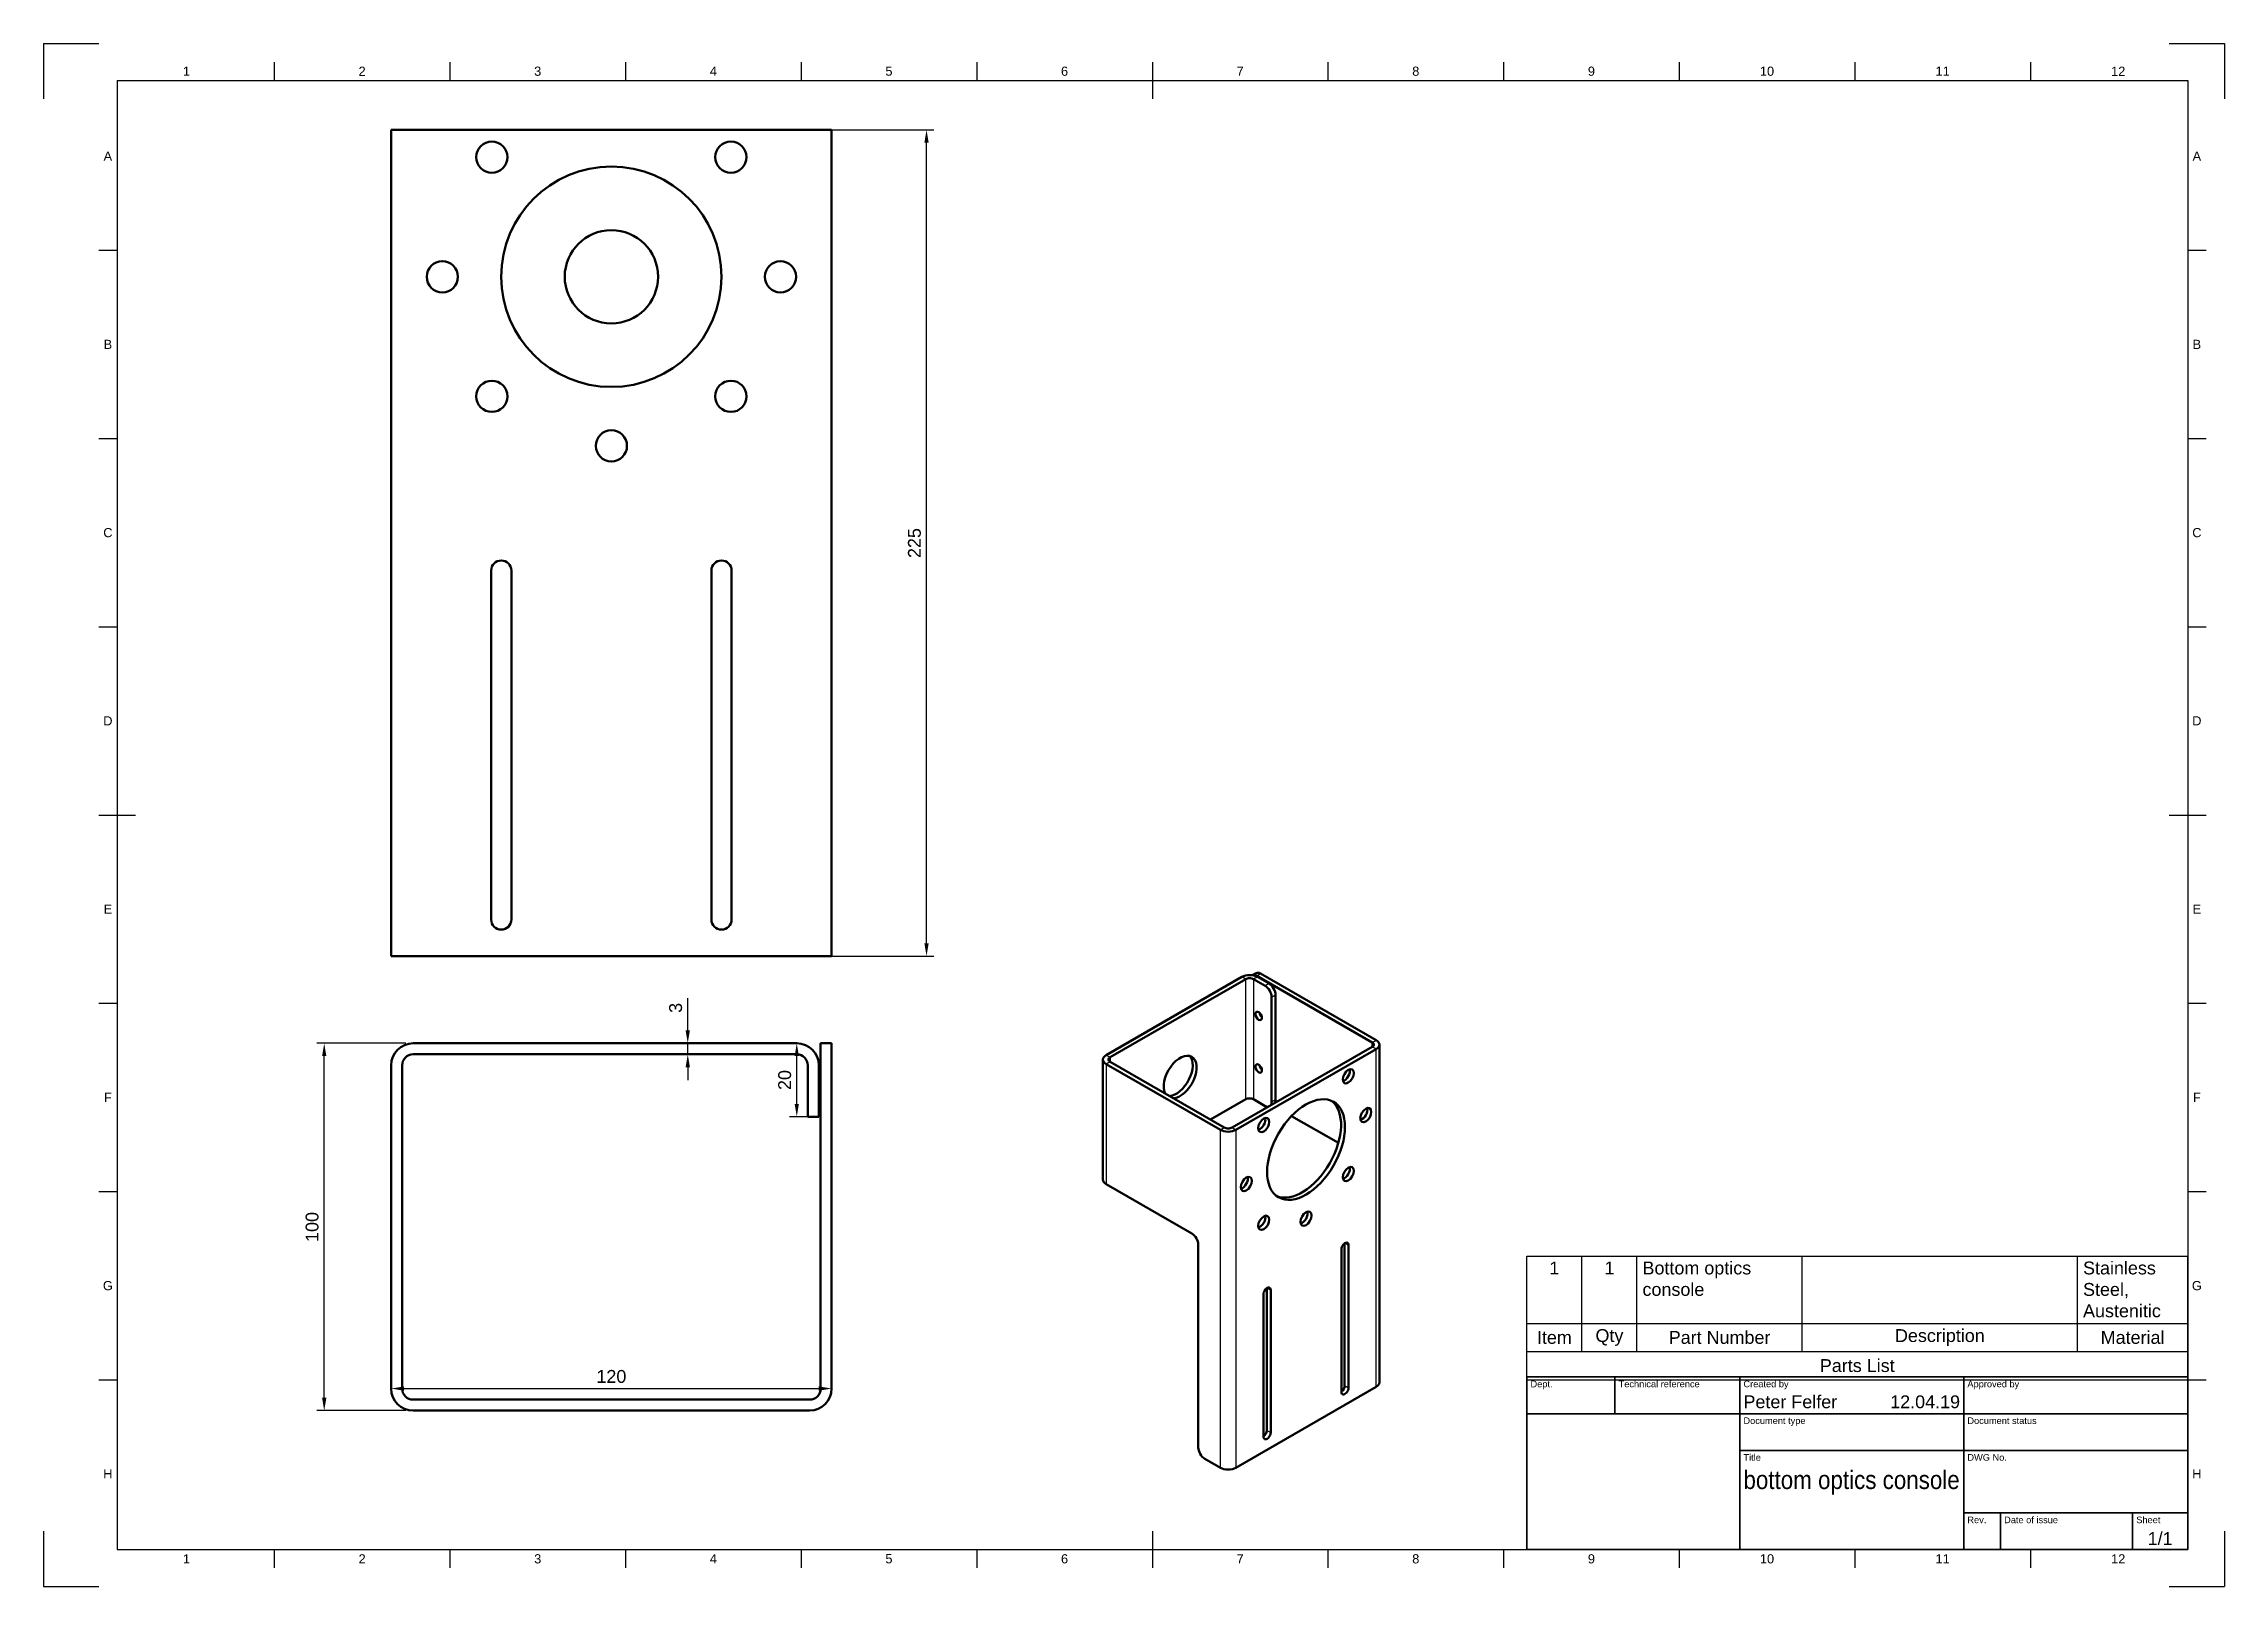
# Model space of a CAD drawing. Header units: millimetres. Extents: x 0 to 594, y 0 to 420.
import ezdxf
from ezdxf.enums import TextEntityAlignment as Align

# ---------------------------------------------------------------- set-up
doc = ezdxf.new("R2010")
doc.units = ezdxf.units.MM
doc.header["$LTSCALE"] = 0.75
for name, color, linetype, lineweight in [('Border', 7, 'Continuous', 25), ('FD_Dimensions', 7, 'Continuous', 25), ('Parts Lists', 7, 'Continuous', 25), ('TitleBlock', 7, 'Continuous', 35), ('Visible', 7, 'Continuous', 50), ('Visible Narrow', 7, 'Continuous', 25)]:
    doc.layers.add(name, color=color, linetype=linetype, lineweight=lineweight)
doc.styles.add('FusionTitle', font='')
doc.styles.get("Standard").update_dxf_attribs({"font": 'arial.ttf'})
doc.styles.get('FusionTitle').set_extended_font_data('Arial Unicode MS')
doc.dimstyles.new('Dim-ISO-25', dxfattribs={"dimtxt": 3.5, "dimasz": 3.5, "dimexe": 2, "dimexo": 2, "dimgap": 1.5, "dimtad": 1, "dimzin": 12, "dimdsep": 46, "dimtxsty": 'Standard', "dimcen": 0, "dimazin": 3, "dimtp": 0.1, "dimtm": 0.1, "dimtfac": 0.714, "dimtmove": 0, "dimatfit": 3, "dimfxl": 1, "dimtzin": 12, "dimarcsym": 0})

# ---------------------------------------------------------------- blocks, each defined once
blk = doc.blocks.new('ISO_TITLEBLOCK')
at = {"layer": 'TitleBlock'}
for p, q in [((0, 47), (-180, 47)), ((-180, 47), (-180, 0)), ((-156, 37), (-156, 47)), ((-122, 0), (-122, 47)), ((-61, 0), (-61, 47)), ((0, 0), (0, 47)), ((-180, 37), (0, 37)), ((-122, 27), (0, 27)), ((-61, 10), (0, 10)), ((-51, 0), (-51, 10)), ((-15, 0), (-15, 10)), ((-180, 0), (0, 0))]:
    blk.add_line(p, q, dxfattribs=at)
at = {"layer": 'TitleBlock', "style": 'FusionTitle'}
for s, p in [('Dept.', (-179, 46)), ('Technical reference', (-155, 46)), ('Created by', (-121, 46)), ('Approved by', (-60, 46)), ('Document type', (-121, 36)), ('Document status', (-60, 36)), ('Title', (-121, 26)), ('DWG No.', (-60, 26)), ('Rev.', (-60, 9)), ('Date of issue', (-50, 9)), ('Sheet', (-14, 9))]:
    blk.add_text(s, height=1.8, dxfattribs=at).set_placement(p, align=Align.TOP_LEFT)
for tag, p, height in [('DEPT', (-179, 38.5), 3.5), ('TECHNICAL_REFERENCE', (-155, 38.5), 3.5), ('CREATED_BY', (-121, 38.5), 3.5), ('APPROVED_BY', (-60, 38.5), 3.5), ('DOCUMENT_TYPE', (-121, 28.5), 3.5), ('DOCUMENT_STATUS', (-60, 28.5), 3.5), ('TITLE_1', (-121, 16.5), 5), ('TITLE_2', (-121, 9), 5), ('TITLE_3', (-121, 1.5), 5), ('DATE_OF_ISSUE', (-50, 1.5), 3.5)]:
    blk.add_attdef(tag, p, '', height=height, dxfattribs=at)
for tag, p in [('CREATED_DATE', (-62, 38.5)), ('APPROVED_DATE', (-1, 38.5))]:
    blk.add_attdef(tag, text='', height=3.5, dxfattribs=at).set_placement(p, align=Align.RIGHT)
for tag, height, p in [('DRAWING_NUMBER', 5, (-30.5, 16.6)), ('REV', 3.5, (-56, 3.1)), ('SHEET', 3.5, (-7.5, 3.1))]:
    blk.add_attdef(tag, text='', height=height, dxfattribs=at).set_placement(p, align=Align.MIDDLE)
blk = doc.blocks.new('ISO_A2_SHEET')
at = {"layer": 'Border'}
for p, q in [((0, 420), (15, 420)), ((0, 420), (0, 405)), ((579, 420), (594, 420)), ((594, 420), (594, 405)), ((20, 410), (584, 410)), ((20, 410), (20, 10)), ((62.8335, 415), (62.8335, 410)), ((110.6668, 415), (110.6668, 410)), ((158.5001, 415), (158.5001, 410)), ((206.3334, 415), (206.3334, 410)), ((254.1667, 415), (254.1667, 410)), ((302, 415), (302, 405)), ((349.8333, 415), (349.8333, 410)), ((397.6666, 415), (397.6666, 410)), ((445.4999, 415), (445.4999, 410)), ((493.3332, 415), (493.3332, 410)), ((541.1665, 415), (541.1665, 410)), ((584, 410), (584, 10)), ((15, 363.75), (20, 363.75)), ((584, 363.75), (589, 363.75)), ((15, 312.5), (20, 312.5)), ((584, 312.5), (589, 312.5)), ((15, 261.25), (20, 261.25)), ((584, 261.25), (589, 261.25)), ((15, 210), (25, 210)), ((579, 210), (589, 210)), ((15, 158.75), (20, 158.75)), ((584, 158.75), (589, 158.75)), ((15, 107.5), (20, 107.5)), ((584, 107.5), (589, 107.5)), ((15, 56.25), (20, 56.25)), ((584, 56.25), (589, 56.25)), ((0, 15), (0, 0)), ((302, 15), (302, 5)), ((594, 15), (594, 0)), ((20, 10), (584, 10)), ((62.8335, 10), (62.8335, 5)), ((110.6668, 10), (110.6668, 5)), ((158.5001, 10), (158.5001, 5)), ((206.3334, 10), (206.3334, 5)), ((254.1667, 10), (254.1667, 5)), ((349.8333, 10), (349.8333, 5)), ((397.6666, 10), (397.6666, 5)), ((445.4999, 10), (445.4999, 5)), ((493.3332, 10), (493.3332, 5)), ((541.1665, 10), (541.1665, 5)), ((0, 0), (15, 0)), ((579, 0), (594, 0))]:
    blk.add_line(p, q, dxfattribs=at)
at = {"layer": 'Border', "style": 'FusionTitle'}
for s, p in [('1', (38.91685, 412.5)), ('2', (86.75015, 412.5)), ('3', (134.58345, 412.5)), ('4', (182.41675, 412.5)), ('5', (230.25005, 412.5)), ('6', (278.08335, 412.5)), ('7', (325.91665, 412.5)), ('8', (373.74995, 412.5)), ('9', (421.58325, 412.5)), ('10', (469.41655, 412.5)), ('11', (517.24985, 412.5)), ('12', (565.08315, 412.5)), ('A', (17.5, 389.375)), ('A', (586.5, 389.375)), ('B', (17.5, 338.125)), ('B', (586.5, 338.125)), ('C', (17.5, 286.875)), ('C', (586.5, 286.875)), ('D', (17.5, 235.625)), ('D', (586.5, 235.625)), ('E', (17.5, 184.375)), ('E', (586.5, 184.375)), ('F', (17.5, 133.125)), ('F', (586.5, 133.125)), ('G', (17.5, 81.875)), ('G', (586.5, 81.875)), ('H', (17.5, 30.625)), ('H', (586.5, 30.625)), ('1', (38.91685, 7.5)), ('2', (86.75015, 7.5)), ('3', (134.58345, 7.5)), ('4', (182.41675, 7.5)), ('5', (230.25005, 7.5)), ('6', (278.08335, 7.5)), ('7', (325.91665, 7.5)), ('8', (373.74995, 7.5)), ('9', (421.58325, 7.5)), ('10', (469.41655, 7.5)), ('11', (517.24985, 7.5)), ('12', (565.08315, 7.5))]:
    blk.add_text(s, height=2.5, dxfattribs=at).set_placement(p, align=Align.MIDDLE)
blk = doc.blocks.new('*D12')
at = {"layer": 'Defpoints', "color": 0, "transparency": 16777216}
for p in [(94.649587, 53.844821), (214.649587, 53.844821), (214.649587, 53.844821)]:
    blk.add_point(p, dxfattribs=at)
at = {"layer": 'FD_Dimensions', "lineweight": -2, "transparency": 16777216}
blk.add_line((98.149587, 53.844821), (211.149587, 53.844821), dxfattribs=at)
at = {"layer": 'FD_Dimensions', "transparency": 16777216}
for points in [[(98.149587, 54.428154), (98.149587, 53.261488), (94.649587, 53.844821)], [(211.149587, 54.428154), (211.149587, 53.261488), (214.649587, 53.844821)]]:
    blk.add_solid(points, dxfattribs=at)
at = {"layer": 'FD_Dimensions', "color": 0, "transparency": 16777216, "insert": (154.649587, 57.131826), "char_height": 3.5, "attachment_point": 5}
blk.add_mtext('120', dxfattribs=at)
blk = doc.blocks.new('*D13')
at = {"layer": 'Defpoints', "color": 0, "transparency": 16777216}
for p in [(76.427453, 147.844821), (100.649587, 147.844821), (100.649587, 47.844821)]:
    blk.add_point(p, dxfattribs=at)
at = {"layer": 'FD_Dimensions', "lineweight": -2, "transparency": 16777216}
for p, q in [((98.649587, 147.844821), (74.427453, 147.844821)), ((76.427453, 51.344821), (76.427453, 144.344821)), ((98.649587, 47.844821), (74.427453, 47.844821))]:
    blk.add_line(p, q, dxfattribs=at)
at = {"layer": 'FD_Dimensions', "transparency": 16777216}
for points in [[(75.84412, 144.344821), (77.010787, 144.344821), (76.427453, 147.844821)], [(75.84412, 51.344821), (77.010787, 51.344821), (76.427453, 47.844821)]]:
    blk.add_solid(points, dxfattribs=at)
at = {"layer": 'FD_Dimensions', "color": 0, "transparency": 16777216, "insert": (73.140448, 97.844821), "char_height": 3.5, "attachment_point": 5, "rotation": 90}
blk.add_mtext('100', dxfattribs=at)
blk = doc.blocks.new('*D14')
at = {"layer": 'Defpoints', "color": 0, "transparency": 16777216}
for p in [(208.649587, 396.537863), (240.488859, 396.537863), (208.649587, 171.537863)]:
    blk.add_point(p, dxfattribs=at)
at = {"layer": 'FD_Dimensions', "lineweight": -2, "transparency": 16777216}
for p, q in [((210.649587, 396.537863), (242.488859, 396.537863)), ((240.488859, 175.037863), (240.488859, 393.037863)), ((210.649587, 171.537863), (242.488859, 171.537863))]:
    blk.add_line(p, q, dxfattribs=at)
at = {"layer": 'FD_Dimensions', "transparency": 16777216}
for points in [[(239.905526, 393.037863), (241.072193, 393.037863), (240.488859, 396.537863)], [(239.905526, 175.037863), (241.072193, 175.037863), (240.488859, 171.537863)]]:
    blk.add_solid(points, dxfattribs=at)
at = {"layer": 'FD_Dimensions', "color": 0, "transparency": 16777216, "insert": (237.201854, 284.037863), "char_height": 3.5, "attachment_point": 5, "rotation": 90}
blk.add_mtext('225', dxfattribs=at)
blk = doc.blocks.new('*D15')
at = {"layer": 'Defpoints', "color": 0, "transparency": 16777216}
for p in [(175.451102, 147.844821), (205.149587, 147.844821), (205.149587, 144.844821)]:
    blk.add_point(p, dxfattribs=at)
at = {"layer": 'FD_Dimensions', "color": 0, "lineweight": -2, "transparency": 16777216}
for p, q in [((175.451102, 151.344821), (175.451102, 160.136772)), ((203.149587, 147.844821), (173.451102, 147.844821)), ((203.149587, 144.844821), (173.451102, 144.844821)), ((175.451102, 144.844821), (175.451102, 147.844821)), ((175.451102, 141.344821), (175.451102, 137.844821))]:
    blk.add_line(p, q, dxfattribs=at)
at = {"layer": 'FD_Dimensions', "color": 0, "transparency": 16777216}
for points in [[(174.867769, 151.344821), (176.034436, 151.344821), (175.451102, 147.844821)], [(174.867769, 141.344821), (176.034436, 141.344821), (175.451102, 144.844821)]]:
    blk.add_solid(points, dxfattribs=at)
at = {"layer": 'FD_Dimensions', "color": 0, "transparency": 16777216, "insert": (172.162903, 157.490796), "char_height": 3.5, "attachment_point": 5, "rotation": 90}
blk.add_mtext('3', dxfattribs=at)
blk = doc.blocks.new('*T10')
at = {"layer": 'Parts Lists', "color": 0, "linetype": 'ByBlock', "lineweight": -2, "transparency": 16777216}
for p, q in [((0, 33.676671), (180, 33.676671)), ((0, 0), (0, 33.676671)), ((15, 7.666667), (15, 33.676671)), ((30, 7.666667), (30, 33.676671)), ((75, 7.666667), (75, 33.676671)), ((150, 7.666667), (150, 33.676671)), ((180, 0), (180, 33.676671)), ((0, 15.333333), (180, 15.333333)), ((0, 7.666667), (180, 7.666667)), ((0, 0), (180, 0))]:
    blk.add_line(p, q, dxfattribs=at)
at = {"layer": 'Parts Lists', "color": 0, "transparency": 16777216, "char_height": 3.5}
for s, insert, width, attachment_point in [('1', (7.5, 32.176671), 12, 2), ('1', (22.5, 32.176671), 12, 2), ('Bottom optics console', (31.5, 32.176671), 42, 1), ('Stainless Steel, Austenitic', (151.5, 32.176671), 27, 1), ('Item', (7.5, 11.5), 12, 5), ('Qty', (22.5, 11.5), 12, 5), ('Part Number', (52.5, 11.5), 42, 5), ('Description', (112.5, 11.5), 72, 5), ('Material', (165, 11.5), 27, 5), ('Parts List', (90, 3.833333), 177, 5)]:
    blk.add_mtext(s, dxfattribs=dict(at, insert=insert, width=width, attachment_point=attachment_point))
blk = doc.blocks.new('*D16')
at = {"layer": 'Defpoints', "color": 0, "transparency": 16777216}
for p in [(205.149587, 147.844821), (205.149587, 147.844821), (211.149587, 127.844821)]:
    blk.add_point(p, dxfattribs=at)
at = {"layer": 'FD_Dimensions', "lineweight": -2, "transparency": 16777216}
for p, q in [((205.149587, 131.344821), (205.149587, 144.344821)), ((209.149587, 127.844821), (203.149587, 127.844821))]:
    blk.add_line(p, q, dxfattribs=at)
at = {"layer": 'FD_Dimensions', "transparency": 16777216}
for points in [[(204.566254, 144.344821), (205.73292, 144.344821), (205.149587, 147.844821)], [(204.566254, 131.344821), (205.73292, 131.344821), (205.149587, 127.844821)]]:
    blk.add_solid(points, dxfattribs=at)
at = {"layer": 'FD_Dimensions', "color": 0, "transparency": 16777216, "insert": (201.862582, 137.844821), "char_height": 3.5, "attachment_point": 5, "rotation": 90}
blk.add_mtext('20', dxfattribs=at)

msp = doc.modelspace()

# ---------------------------------------------------------------- linework, layer by layer
at = {"layer": 'Visible', "extrusion": (-1e-16, -1, 0)}
for p, q in [((94.649587, 396.537863), (100.649587, 396.537863)), ((94.649587, 171.537863), (94.649587, 396.537863)), ((208.649587, 396.537863), (100.649587, 396.537863)), ((214.649587, 396.537863), (208.649587, 396.537863)), ((214.649587, 396.537863), (214.649587, 171.537863)), ((121.899587, 181.537863), (121.899587, 276.537863)), ((127.399587, 276.537863), (127.399587, 181.537863)), ((181.899587, 181.537863), (181.899587, 276.537863)), ((187.399587, 276.537863), (187.399587, 181.537863)), ((94.649587, 171.537863), (100.649587, 171.537863)), ((100.649587, 171.537863), (208.649587, 171.537863)), ((214.649587, 171.537863), (208.649587, 171.537863))]:
    msp.add_line(p, q, dxfattribs=at)
at = {"layer": 'Visible', "extrusion": (-1e-16, -0.817547, -0.575862)}
for p, q in [((330.238107, 166.959417), (329.22027, 166.373284)), ((362.951939, 148.716617), (331.485687, 166.836827)), ((289.412834, 144.64466), (326.359163, 165.920636)), ((327.419823, 165.309843), (290.473494, 144.033867)), ((332.723124, 163.477462), (329.541144, 165.309843)), ((361.891279, 148.105824), (330.425027, 166.226033)), ((330.601804, 165.920636), (333.783785, 164.088256)), ((334.490891, 131.801456), (334.490891, 160.415605)), ((335.551551, 161.026399), (335.551551, 132.412249)), ((288.534154, 143.423073), (288.534154, 110.721188)), ((290.473494, 142.81228), (321.586193, 124.895668)), ((323.707513, 124.895668), (361.891279, 146.884237)), ((362.951939, 146.273443), (324.768173, 124.284875)), ((363.830619, 55.520979), (363.830619, 147.49503)), ((320.525532, 124.284875), (289.412834, 142.201486)), ((317.806704, 127.072131), (327.419823, 132.607958)), ((329.541144, 132.607958), (332.723124, 130.775577)), ((339.927043, 128.052301), (352.664985, 120.717008)), ((289.412834, 109.499601), (312.747358, 96.062142)), ((314.515125, 93.000285), (314.515125, 37.815854)), ((353.494386, 52.940885), (353.494386, 91.774373)), ((354.37827, 54.671466), (354.37827, 93.40284)), ((355.43893, 92.894161), (355.43893, 54.060673)), ((332.281183, 40.725013), (332.281183, 79.558502)), ((333.165066, 42.455595), (333.165066, 81.186969)), ((334.225726, 80.67829), (334.225726, 41.844801)), ((324.768173, 32.310823), (362.951939, 54.299392)), ((320.525532, 32.310823), (316.282892, 34.753997))]:
    msp.add_line(p, q, dxfattribs=at)
at = {"layer": 'Visible', "extrusion": (0, -2.966e-13, -1)}
for p, q in [((100.649587, 147.844821), (205.149587, 147.844821)), ((205.149587, 144.844821), (100.649587, 144.844821)), ((211.649587, 142.844821), (211.649587, 147.844821)), ((214.649587, 147.844821), (211.649587, 147.844821)), ((211.649587, 53.844821), (211.649587, 142.844821)), ((214.649587, 147.844821), (214.649587, 142.844821)), ((214.649587, 53.844821), (214.649587, 142.844821)), ((94.649587, 53.844821), (94.649587, 141.844821)), ((97.649587, 141.844821), (97.649587, 53.844821)), ((208.149587, 132.844821), (208.149587, 141.844821)), ((211.149587, 141.844821), (211.149587, 132.844821)), ((208.149587, 127.844821), (208.149587, 132.844821)), ((211.149587, 132.844821), (211.149587, 127.844821)), ((208.149587, 127.844821), (211.149587, 127.844821)), ((100.649587, 50.844821), (208.649587, 50.844821)), ((208.649587, 47.844821), (100.649587, 47.844821))]:
    msp.add_line(p, q, dxfattribs=at)
at = {"layer": 'Visible', "extrusion": (0, 0, -1)}
for centre, radius in [((-122.08732, 389.10013), 4.25), ((-187.211854, 389.10013), 4.25), ((-154.649587, 356.537863), 30), ((-154.649587, 356.537863), 12.7), ((-108.599587, 356.537863), 4.25), ((-200.699587, 356.537863), 4.25), ((-122.08732, 323.975596), 4.25), ((-187.211854, 323.975596), 4.25), ((-154.649587, 310.487863), 4.25)]:
    msp.add_circle(centre, radius, dxfattribs=at)
for centre, start, end in [((-124.649587, 276.537863), 0, 180), ((-184.649587, 276.537863), 0, 180), ((-124.649587, 181.537863), 180, 0), ((-184.649587, 181.537863), 180, 0)]:
    msp.add_arc(centre, 2.75, start, end, dxfattribs=at)
at = {"layer": 'Visible', "extrusion": (0, -2.966e-13, -1)}
for centre, start, end in [((-100.649587, 141.844821), 0, 90), ((-205.149587, 141.844821), 90, 180), ((-100.649587, 53.844821), 270, 0)]:
    msp.add_arc(centre, 6, start, end, dxfattribs=at)
at = {"layer": 'Visible'}
for centre, radius, start, end in [((100.649587, 141.844821), 3, 90, 180), ((205.149587, 141.844821), 3, 0, 90), ((100.649587, 53.844821), 3, 180, 270), ((208.649587, 53.844821), 3, 270, 0), ((208.649587, 53.844821), 6, 270, 0)]:
    msp.add_arc(centre, radius, start, end, dxfattribs=at)
at = {"layer": 'Visible', "extrusion": (-2e-16, 1e-16, -1)}
msp.add_ellipse((328.480484, 164.699049), major_axis=(3, 0), ratio=0.575861701, start_param=3.926990817, end_param=5.4977871438, dxfattribs=at)
at = {"layer": 'Visible', "extrusion": (-3e-16, -1e-16, -1)}
msp.add_ellipse((330.425027, 164.182165), major_axis=(-1.247581, 2.166459), ratio=0.5780931159, start_param=0.0355872185, end_param=0.783464455, dxfattribs=at)
at = {"layer": 'Visible'}
for centre, major_axis, ratio, start_param, end_param in [((331.485687, 164.792959), (-1.247581, 2.166459), 0.5780931159, -0.783464455, 0), ((328.480484, 164.699049), (-1.5, 0), 0.575861701, 3.926990817, 5.4977871438), ((333.783785, 162.044388), (-1.247581, 2.166459), 0.5780931159, 3.9289245254, 5.4997208522), ((332.016018, 155.90884), (-0.628157, 1.090812), 0.5780931159, 0.9991382079, 2.1424544457), ((360.830619, 147.49503), (-3, 0), 0.575861701, 2.3561944902, 3.926990817), ((291.534154, 143.423073), (1.5, 0), 0.575861701, 2.3561944902, 3.926990817), ((308.504717, 139.288002), (3.168855, 5.502805), 0.5780931159, 3.5010846065, 6.1156922258), ((360.830619, 147.49503), (1.5, 0), 0.575861701, -0.7853981634, 0.7853981634), ((332.016018, 141.601765), (-0.628157, 1.090812), 0.5780931159, 0.9991382079, 2.1424544457), ((333.783785, 133.430238), (-1.247581, 2.166459), 0.5780931159, 3.4685832146, 3.9289245254), ((322.646853, 125.506462), (1.5, 0), 0.575861701, 3.926990817, 5.4977871438), ((291.534154, 110.721188), (3, 0), 0.575861701, 3.1415926536, 3.926990817), ((312.747358, 94.018275), (-1.247581, 2.166459), 0.5780931159, 3.9289245254, 5.4997208522), ((353.405998, 54.111572), (0.686169, 1.191552), 0.5780931159, 4.0160918866, 5.4958534354), ((360.830619, 55.520979), (-3, 0), 0.575861701, 2.3561944902, 3.1415926536), ((332.192794, 41.895701), (0.686169, 1.191552), 0.5780931159, 4.0160918866, 5.4958534354)]:
    msp.add_ellipse(centre, major_axis=major_axis, ratio=ratio, start_param=start_param, end_param=end_param, dxfattribs=at)
at = {"layer": 'Visible', "extrusion": (0, 1e-16, -1)}
msp.add_ellipse((332.723124, 161.433594), major_axis=(-1.247581, 2.166459), ratio=0.5780931159, start_param=0.783464455, end_param=2.3542607818, dxfattribs=at)
at = {"layer": 'Visible', "extrusion": (-5e-16, -3e-16, -1)}
for centre in [(330.955357, 155.298046), (330.955357, 140.990972)]:
    msp.add_ellipse(centre, major_axis=(-0.628157, 1.090812), ratio=0.5780931159, start_param=3.1415926536, end_param=9.4247779608, dxfattribs=at)
at = {"layer": 'Visible', "extrusion": (-2e-16, -2e-16, -1)}
for centre, major_axis, ratio, start_param, end_param in [((291.534154, 143.423073), (-3, 0), 0.575861701, -0.7853981634, 0.7853981634), ((309.565377, 138.677209), (3.168855, 5.502805), 0.5780931159, 3.5010846065, 9.0652860078), ((322.646853, 125.506462), (3, 0), 0.575861701, 0.7853981634, 2.3561944902), ((322.646853, 33.53241), (3, 0), 0.575861701, 0.7853981634, 2.3561944902)]:
    msp.add_ellipse(centre, major_axis=major_axis, ratio=ratio, start_param=start_param, end_param=end_param, dxfattribs=at)
at = {"layer": 'Visible', "extrusion": (-2e-16, 0, -1)}
for centre, start_param, end_param in [((355.372556, 138.868418), -1.5707963268, 4.7123889804), ((332.347556, 125.609203), 4.7123889804, 10.9955742876), ((360.14119, 128.303898), -1.5707963268, 4.7123889804), ((355.372556, 112.24723), 4.7123889804, 10.9955742876), ((327.578923, 109.552535), 4.7123889804, 10.9955742876), ((332.347556, 98.988015), -1.5707963268, 4.7123889804), ((343.860056, 100.104194), -1.5707963268, 4.7123889804)]:
    msp.add_ellipse(centre, major_axis=(1.060443, 1.84149), ratio=0.5780931159, start_param=start_param, end_param=end_param, dxfattribs=at)
at = {"layer": 'Visible', "extrusion": (-4e-16, 0, -1)}
for centre, major_axis, start_param, end_param in [((354.311896, 139.479212), (1.060443, 1.84149), 0.5214890486, 2.620103605), ((332.723124, 132.819445), (-1.247581, 2.166459), 2.3542607818, 2.8146020926), ((331.286896, 126.219996), (1.060443, 1.84149), 0.5214890486, 2.620103605), ((359.08053, 128.914691), (1.060443, 1.84149), 0.5214890486, 2.620103605), ((354.311896, 112.858024), (1.060443, 1.84149), 0.5214890486, 2.620103605), ((326.518262, 110.163329), (1.060443, 1.84149), 0.5214890486, 2.620103605), ((331.286896, 99.598808), (1.060443, 1.84149), 0.5214890486, 2.620103605)]:
    msp.add_ellipse(centre, major_axis=major_axis, ratio=0.5780931159, start_param=start_param, end_param=end_param, dxfattribs=at)
at = {"layer": 'Visible', "extrusion": (-3e-16, -2e-16, -1)}
msp.add_ellipse((328.480484, 131.997164), major_axis=(-1.5, 0), ratio=0.575861701, start_param=0.7853981634, end_param=2.3561944902, dxfattribs=at)
at = {"layer": 'Visible', "extrusion": (-3e-16, 0, -1)}
msp.add_ellipse((343.860056, 118.928216), major_axis=(7.485483, 12.998752), ratio=0.5780931159, start_param=4.7123889804, end_param=10.9955742876, dxfattribs=at)
at = {"layer": 'Visible', "extrusion": (-3e-16, 1e-16, -1)}
msp.add_ellipse((332.723124, 132.819445), major_axis=(-1.247581, 2.166459), ratio=0.5780931159, start_param=3.4685832146, end_param=3.9250571086, dxfattribs=at)
at = {"layer": 'Visible', "extrusion": (-2e-16, -1e-16, -1)}
for centre, major_axis, start_param, end_param in [((342.799396, 119.53901), (7.485483, 12.998752), 0.070633057, 3.0709595966), ((316.282892, 36.797865), (-1.247581, 2.166459), 3.9250571086, 5.4958534354)]:
    msp.add_ellipse(centre, major_axis=major_axis, ratio=0.5780931159, start_param=start_param, end_param=end_param, dxfattribs=at)
at = {"layer": 'Visible', "extrusion": (-4e-16, 1e-16, -1)}
msp.add_ellipse((342.799396, 100.714987), major_axis=(1.060443, 1.84149), ratio=0.5780931159, start_param=0.5214890486, end_param=2.620103605, dxfattribs=at)
at = {"layer": 'Visible', "extrusion": (-1e-16, 0, -1)}
for centre, start_param, end_param in [((354.466658, 92.334267), 3.9289245254, 7.070517179), ((333.253454, 80.118396), 3.9289245254, 7.070517179), ((354.466658, 53.500779), 0.7873318718, 3.9289245254), ((333.253454, 41.284907), 0.7873318718, 3.9289245254)]:
    msp.add_ellipse(centre, major_axis=(0.686169, 1.191552), ratio=0.5780931159, start_param=start_param, end_param=end_param, dxfattribs=at)
at = {"layer": 'Visible Narrow', "extrusion": (-1e-16, -0.817547, -0.575862)}
for p, q in [((330.425027, 166.226033), (331.485687, 166.836827)), ((327.419823, 165.309843), (326.359163, 165.920636)), ((327.419823, 132.607958), (327.419823, 165.309843)), ((330.601804, 165.920636), (329.541144, 165.309843)), ((329.541144, 165.309843), (329.541144, 132.607958)), ((333.783785, 164.088256), (332.723124, 163.477462)), ((334.490891, 160.415605), (335.551551, 161.026399)), ((331.534292, 155.320908), (331.705658, 155.419591)), ((361.891279, 148.105824), (362.951939, 148.716617)), ((289.412834, 144.64466), (290.473494, 144.033867)), ((290.473494, 142.81228), (289.412834, 142.201486)), ((290.473494, 144.033867), (290.473494, 142.81228)), ((361.891279, 146.884237), (361.891279, 148.105824)), ((362.951939, 146.273443), (361.891279, 146.884237)), ((362.951939, 54.299392), (362.951939, 146.273443)), ((289.412834, 142.201486), (289.412834, 109.499601)), ((331.534292, 141.013833), (331.705658, 141.112516)), ((335.551551, 132.412249), (334.490891, 131.801456)), ((320.525532, 124.284875), (321.586193, 124.895668)), ((323.707513, 124.895668), (324.768173, 124.284875)), ((320.525532, 32.310823), (320.525532, 124.284875)), ((324.768173, 124.284875), (324.768173, 32.310823)), ((354.462898, 93.456221), (355.43893, 92.894161)), ((333.249694, 81.240349), (334.225726, 80.67829)), ((354.37827, 54.671466), (355.43893, 54.060673)), ((333.165066, 42.455595), (334.225726, 41.844801))]:
    msp.add_line(p, q, dxfattribs=at)

# ---------------------------------------------------------------- block references
msp.add_blockref('*T10', (404, 56.25))
at = {"layer": 'Border'}
msp.add_blockref('ISO_A2_SHEET', (0, 0), dxfattribs=at)
at = {"layer": 'TitleBlock'}
ref = msp.add_blockref('ISO_TITLEBLOCK', (584, 10), dxfattribs=at)
ref.add_attrib('CREATED_DATE', '12.04.19', dxfattribs={"height": 3.5, "style": 'FusionTitle'}).set_placement((522, 48.5), align=Align.RIGHT)
ref.add_attrib('SHEET', '1/1', dxfattribs={"height": 3.5, "style": 'FusionTitle'}).set_placement((576.5, 13.1), align=Align.MIDDLE)
ref.add_attrib('TITLE_1', 'bottom optics console', (463, 26.5), dxfattribs={"height": 5, "style": 'FusionTitle', "width": 0.872127})
ref.add_attrib('CREATED_BY', 'Peter Felfer', (463, 48.5), dxfattribs={"height": 3.5, "style": 'FusionTitle'})

# ---------------------------------------------------------------- dimensions: what is measured, and where the dimension line sits
at = {"layer": 'FD_Dimensions'}
for base, p1, p2, angle, override, picture, middle in [((240.488859, 396.537863), (208.649587, 171.537863), (208.649587, 396.537863), 90, {"dimlfac": 1, "dimclrd": 256, "dimclre": 256}, '*D14', (237.201854, 284.037863)), ((175.451102, 147.844821), (205.149587, 144.844821), (205.149587, 147.844821), 270, {"dimlfac": 1}, '*D15', (172.162903, 157.490796)), ((76.427453, 147.844821), (100.649587, 47.844821), (100.649587, 147.844821), 270, {"dimlfac": 1, "dimclrd": 256, "dimclre": 256}, '*D13', (73.140448, 97.844821)), ((205.149587, 147.844821), (211.149587, 127.844821), (205.149587, 147.844821), 90, {"dimlfac": 1, "dimclrd": 256, "dimclre": 256}, '*D16', (201.862582, 137.844821)), ((214.649587, 53.844821), (94.649587, 53.844821), (214.649587, 53.844821), 180, {"dimlfac": 1, "dimclrd": 256, "dimclre": 256}, '*D12', (154.649587, 57.131826))]:
    dim = msp.add_linear_dim(base=base, p1=p1, p2=p2, angle=angle, dimstyle='Dim-ISO-25', override=override, dxfattribs=at)
    dim.commit()
    dim.dimension.update_dxf_attribs({"geometry": picture, "text_midpoint": middle})

doc.saveas('drawing.dxf')
